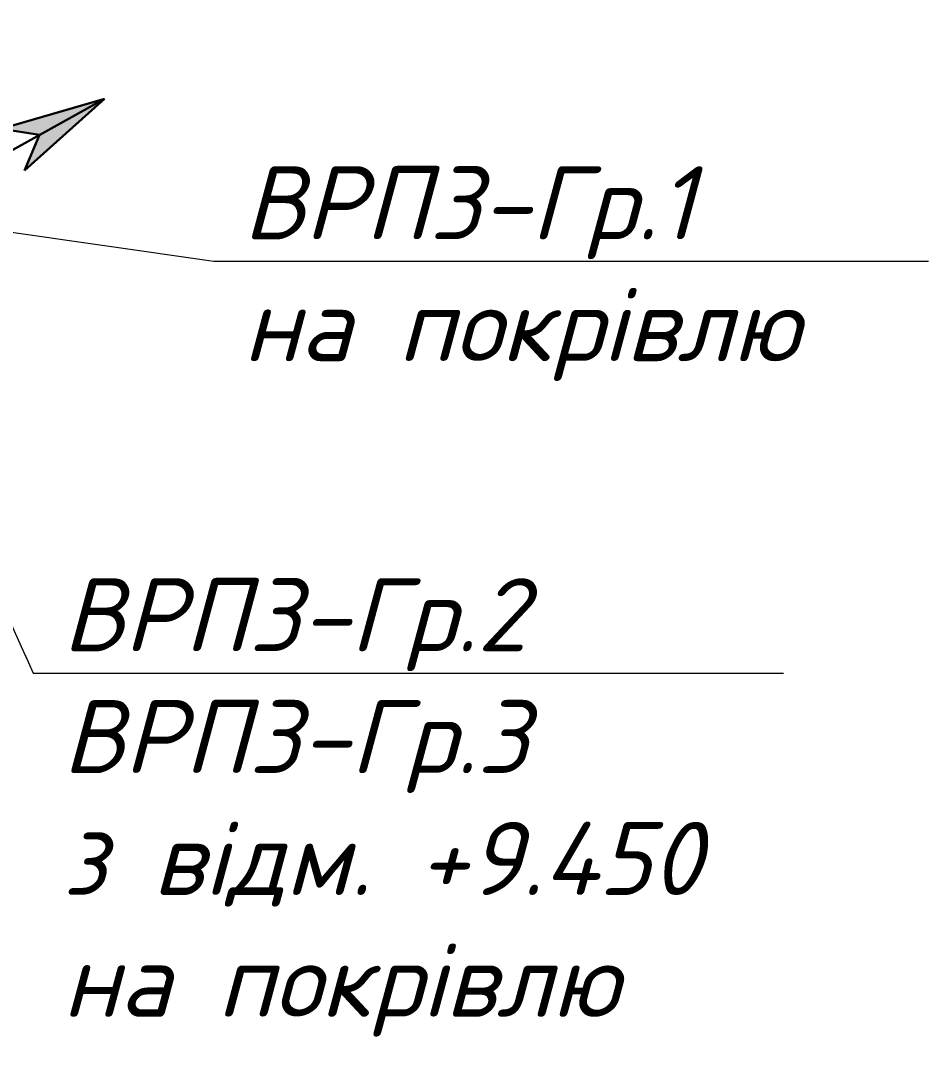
# Model space of a CAD drawing. Header units: millimetres. Extents: x 128978 to 991105, y 88203 to 186654.
# Drawn here: x 735096 to 741303, y 130472 to 137537 of the extents above; entities that cross this region are included whole.
import ezdxf
from ezdxf import colors
from ezdxf.entities.mleader import LeaderData, LeaderLine
from ezdxf.math import Vec2, Vec3

# ---------------------------------------------------------------- set-up
doc = ezdxf.new("R2010")
doc.units = ezdxf.units.MM
doc.layers.add('E_Позначення', color=7, linetype='Continuous', lineweight=15)
doc.layers.add('E_Розп. мережі', color=5, linetype='Continuous', lineweight=30)
doc.styles.add('ГОСТ 2.304', font='isocpeui.ttf')

# ---------------------------------------------------------------- blocks, each defined once
blk = doc.blocks.new('*U192')
at = {"lineweight": -2}
h = blk.add_hatch(color=0, dxfattribs=at)
h.paths.add_polyline_path([(8.77, 16.13), (3.905, 10.615), (6.336, 11.652)])
h.paths.add_polyline_path([(8.77, 16.13), (6.336, 11.652), (6.786, 9.048)])
h = blk.add_hatch(color=0, dxfattribs=at)
edge = h.paths.add_edge_path()
edge.add_arc((0.074, -0.001), 1.276, 0, 360)
at = {"color": 0, "lineweight": -2}
for p, q in [((0, 0), (8.77, 16.13)), ((8.77, 16.13), (3.905, 10.615)), ((8.77, 16.13), (6.786, 9.048)), ((3.905, 10.615), (6.336, 11.652)), ((6.336, 11.652), (6.786, 9.048))]:
    blk.add_line(p, q, dxfattribs=at)
blk.add_circle((0.112, -0.001), 1.238, dxfattribs=at)
blk = doc.blocks.new('_None')

msp = doc.modelspace()

# ---------------------------------------------------------------- block references
at = {"layer": 'E_Розп. мережі', "xscale": 100.0000000000001, "yscale": 100.0000000000001, "zscale": 100.0000000000001, "rotation": 327.5699352727689}
msp.add_blockref('*U192', (734064.7, 136111.4), dxfattribs=at)

# ---------------------------------------------------------------- leaders
at = {"layer": 'E_Позначення'}
ml = msp.add_multileader_mtext('Standard', dxfattribs=at)
ml.set_content('ВРП3-Гр.2\\PВРП3-Гр.3\\Pз відм. +9.450\\Pна покрівлю', color=256, style='ГОСТ 2.304')
ml.set_leader_properties(color=256, linetype='ByLayer', lineweight=-1)
ml.set_arrow_properties(name='NONE')
ml.build(insert=Vec2(0, 0))
ml.multileader.update_dxf_attribs({"has_dogleg": 0, "text_left_attachment_type": 6, "text_right_attachment_type": 6, "dogleg_length": 0, "arrow_head_size": 2})
ctx = ml.context
ctx.base_point, ctx.char_height, ctx.arrow_head_size, ctx.landing_gap_size, ctx.plane_origin = Vec3(735182.5, 133072.6), 500, 2, 200, Vec3(744750.8, 137779.2)
ctx.left_attachment, ctx.right_attachment = 6, 6
notes = []
notes.append((ctx, [(0, (1, 1, 0), (735182.5, 133072.6), (1, 0), 0, [(0, [(734182.6, 135281.3)], 0, [])])]))
ctx.mtext.insert, ctx.mtext.width, ctx.mtext.flow_direction = Vec3(735382.5, 133722.6), 5323.117, 5
ctx.mtext.has_bg_fill, ctx.mtext.bg_color, ctx.mtext.bg_scale_factor, ctx.mtext.bg_transparency, ctx.mtext.use_window_bg_color = 1, -1027028792, 1.5, 0, 1
for ctx, leaders in notes:
    for number, flags, end, landing, length, lines in leaders:
        leader = LeaderData()
        leader.index, (leader.has_last_leader_line, leader.has_dogleg_vector, leader.attachment_direction) = number, flags
        leader.last_leader_point, leader.dogleg_vector, leader.dogleg_length = Vec3(end), Vec3(landing), length
        for number, points, colour, breaks in lines:
            line = LeaderLine()
            line.index, line.vertices, line.color, line.breaks = number, Vec3.list(points), colors.encode_raw_color(colour), breaks
            leader.lines.append(line)
        ctx.leaders.append(leader)

# ---------------------------------------------------------------- next in the draw order: leaders
ml = msp.add_multileader_mtext('Standard', dxfattribs=at)
ml.set_content('ВРП3-Гр.1\\Pна покрівлю', color=256, style='ГОСТ 2.304')
ml.set_leader_properties(color=256, linetype='ByLayer', lineweight=-1)
ml.set_arrow_properties(name='NONE')
ml.build(insert=Vec2(0, 0))
ml.multileader.update_dxf_attribs({"has_dogleg": 0, "text_left_attachment_type": 6, "text_right_attachment_type": 6, "dogleg_length": 0, "arrow_head_size": 2})
ctx = ml.context
ctx.base_point, ctx.char_height, ctx.arrow_head_size, ctx.landing_gap_size, ctx.plane_origin = Vec3(736417.8, 135891.1), 500, 2, 200, Vec3(743498.4, 140585.7)
ctx.left_attachment, ctx.right_attachment = 6, 6
notes = []
notes.append((ctx, [(0, (1, 1, 0), (736417.8, 135891.1), (1, 0), 0, [(0, [(734074.1, 136229.1)], 0, [])])]))
ctx.mtext.insert, ctx.mtext.flow_direction = Vec3(736617.8, 136541.1), 5
ctx.mtext.has_bg_fill, ctx.mtext.bg_color, ctx.mtext.bg_scale_factor, ctx.mtext.bg_transparency, ctx.mtext.use_window_bg_color = 1, -1027028792, 1.5, 0, 1
for ctx, leaders in notes:
    for number, flags, end, landing, length, lines in leaders:
        leader = LeaderData()
        leader.index, (leader.has_last_leader_line, leader.has_dogleg_vector, leader.attachment_direction) = number, flags
        leader.last_leader_point, leader.dogleg_vector, leader.dogleg_length = Vec3(end), Vec3(landing), length
        for number, points, colour, breaks in lines:
            line = LeaderLine()
            line.index, line.vertices, line.color, line.breaks = number, Vec3.list(points), colors.encode_raw_color(colour), breaks
            leader.lines.append(line)
        ctx.leaders.append(leader)

doc.saveas('drawing.dxf')
